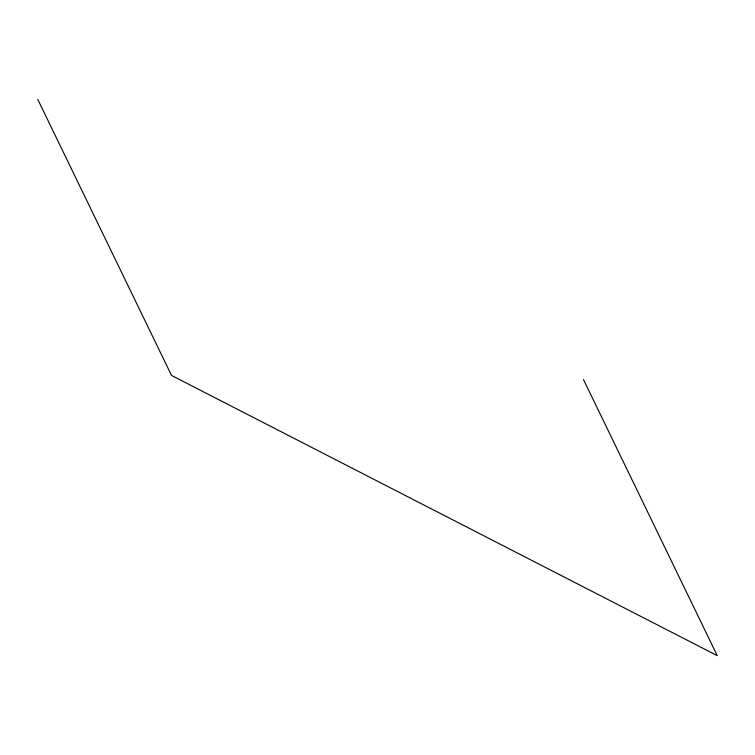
<?xml version="1.0" encoding="UTF-8"?>
<svg xmlns="http://www.w3.org/2000/svg" width="755" height="755" viewBox="0 0 755 755"><rect width="100%" height="100%" fill="white"/><g stroke="black" fill="none" stroke-linecap="round" stroke-linejoin="round"><path stroke-width="1.13" d="M583.483 379.567L717.25 655.633L171.517 375.433L37.75 99.367"/></g></svg>
